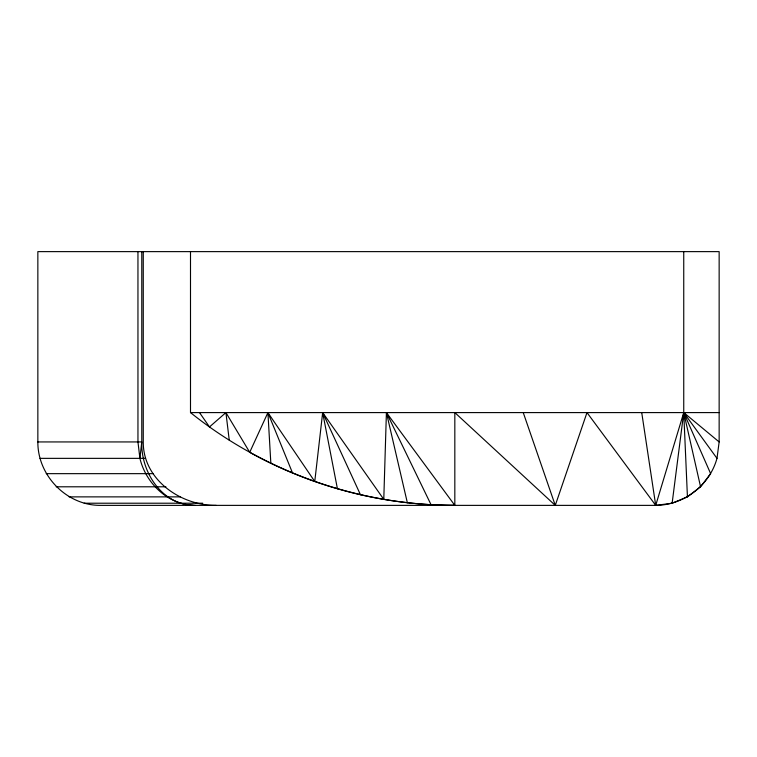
<?xml version="1.0" encoding="UTF-8"?>
<svg xmlns="http://www.w3.org/2000/svg" width="757" height="757" viewBox="0 0 757 757"><rect width="100%" height="100%" fill="white"/><g stroke="black" fill="none" stroke-linecap="round" stroke-linejoin="round"><path stroke-width="1.14" d="M195.155 505.373C168.338 505.07 146.006 483.714 139.903 458.354L141.777 441.937L141.777 251.627M716.993 458.354L719.15 441.937L719.15 251.627L37.85 251.627L37.85 441.937C37.595 475.547 66.578 505.534 100.388 505.373L655.808 505.373C683.836 505.222 709.593 485.379 716.993 458.354L683.741 412.593L683.741 251.627M190.499 251.627L190.499 412.593C264.808 472.217 359.566 505.468 454.825 505.373L454.825 412.593L555.269 505.373L586.987 412.593L655.713 505.373L672.197 503.216M249.715 452.308L267.921 412.593L314.761 481.509L322.662 412.593L383.78 499.365L386.411 412.593L454.825 505.373A422.917 422.917 0 0 1 249.715 452.308L225.917 412.593L209.481 426.939L199.507 412.593M719.15 441.937L683.741 412.593L672.131 503.216L687.432 496.876L700.566 486.798L710.653 473.655L683.741 412.593L655.713 505.373L641.728 412.593M190.499 412.593L719.15 412.593M37.85 441.937L141.777 441.937C140.764 471.592 161.506 504.474 193.385 505.373M39.979 458.354L145.495 458.354M46.224 473.655L152.99 473.655M56.169 486.798L165.906 486.798M700.566 486.798L683.741 412.593L687.432 496.876M69.114 496.876L180.28 496.876M84.197 503.216L202.744 503.216M216.228 505.373C180.98 505.827 142.931 479.711 143.262 441.937L143.262 251.627M431.045 504.711L386.411 412.593L407.342 502.705M360.455 494.709L322.662 412.593L337.423 488.748M292.543 473.002L267.921 412.593L270.836 463.256M523.238 412.593L555.269 505.373M225.917 412.593L229.248 440.186M139.903 458.354L137.954 441.937L137.954 251.627"/></g></svg>
